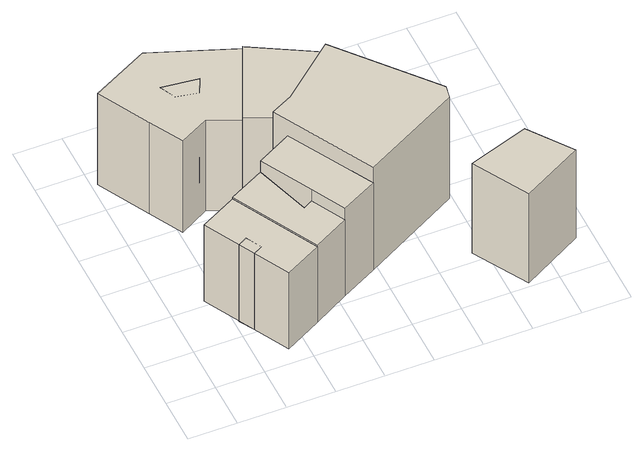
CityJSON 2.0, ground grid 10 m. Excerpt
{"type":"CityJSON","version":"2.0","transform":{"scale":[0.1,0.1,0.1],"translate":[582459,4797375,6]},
"CityObjects":{
"building1":{"type":"Building","children":["building1-1"],"geometry":[{"type":"MultiSurface","lod":"1","boundaries":[[[0,1,2,3]],[[1,4,5,2]],[[4,6,7,5]],[[6,0,3,7]],[[6,4,1,0]]]}]},
"building1-1":{"type":"BuildingPart","attributes":{"name":"8297442_P","measuredHeight":20.3},"parents":["building1"],"geometry":[{"type":"MultiSurface","lod":"2","boundaries":[[[0,1,2,3]],[[1,4,5,2]],[[4,6,7,5]],[[6,0,3,7]],[[8,9,10,11]],[[9,12,13,10]],[[12,14,15,13]],[[14,8,11,15]],[[6,4,1,0],[14,12,9,8]]],"semantics":{"surfaces":[{"type":"WallSurface"},{"type":"RoofSurface"}],"values":[0,0,0,0,0,0,0,0,1]}}]},
"building2":{"type":"Building","children":["building2-1"],"geometry":[{"type":"MultiSurface","lod":"1","boundaries":[[[16,17,18,19]],[[17,20,21,18]],[[20,22,23,21]],[[22,24,25,23]],[[24,26,7,25]],[[26,16,19,7]],[[26,24,22,20,17,16]]]}]},
"building2-1":{"type":"BuildingPart","attributes":{"name":"8297439_P","measuredHeight":20.31},"parents":["building2"],"geometry":[{"type":"MultiSurface","lod":"2","boundaries":[[[16,17,18,19]],[[17,20,21,18]],[[20,22,23,21]],[[22,24,25,23]],[[24,26,7,25]],[[26,16,19,7]],[[26,24,22,20,17,16]]],"semantics":{"surfaces":[{"type":"WallSurface"},{"type":"RoofSurface"}],"values":[0,0,0,0,0,0,1]}}]},
"building3":{"type":"Building","children":["building3-1"],"geometry":[{"type":"MultiSurface","lod":"1","boundaries":[[[27,28,29,30]],[[28,31,32,29]],[[31,33,34,32]],[[33,35,36,34]],[[35,37,38,36]],[[37,39,40,38]],[[39,27,30,40]],[[39,37,35,33,31,28,27]]]}]},
"building3-1":{"type":"BuildingPart","attributes":{"name":"8297409_P","measuredHeight":24.1},"parents":["building3"],"geometry":[{"type":"MultiSurface","lod":"2","boundaries":[[[27,28,29,30]],[[28,31,32,29]],[[31,33,34,32]],[[33,35,36,34]],[[35,37,38,36]],[[37,39,40,38]],[[39,27,30,40]],[[41,42,43,44]],[[42,45,46,43]],[[45,47,48,46]],[[47,41,44,48]],[[39,37,35,33,31,28,27],[47,45,42,41]]],"semantics":{"surfaces":[{"type":"WallSurface"},{"type":"RoofSurface"}],"values":[0,0,0,0,0,0,0,0,0,0,0,1]}}]},
"building4":{"type":"Building","children":["building4-1"],"geometry":[{"type":"MultiSurface","lod":"1","boundaries":[[[49,50,18,23]],[[50,51,52,18]],[[51,53,54,52]],[[53,55,25,54]],[[55,49,23,25]],[[55,53,51,50,49]]]}]},
"building4-1":{"type":"BuildingPart","attributes":{"name":"8297441_P","measuredHeight":23.18},"parents":["building4"],"geometry":[{"type":"MultiSurface","lod":"2","boundaries":[[[49,50,18,23]],[[50,51,52,18]],[[51,53,54,52]],[[53,55,25,54]],[[55,49,23,25]],[[55,53,51,50,49]]],"semantics":{"surfaces":[{"type":"WallSurface"},{"type":"RoofSurface"}],"values":[0,0,0,0,0,1]}}]},
"building5":{"type":"Building","children":["building5-1"],"geometry":[{"type":"MultiSurface","lod":"1","boundaries":[[[56,57,58,59]],[[57,60,36,58]],[[60,61,34,36]],[[61,62,63,34]],[[62,56,59,63]],[[62,61,60,57,56]]]}]},
"building5-1":{"type":"BuildingPart","attributes":{"name":"8297443_P","measuredHeight":24.4},"parents":["building5"],"geometry":[{"type":"MultiSurface","lod":"2","boundaries":[[[56,57,58,59]],[[57,60,36,58]],[[60,61,34,36]],[[61,62,63,34]],[[62,56,59,63]],[[62,61,60,57,56]]],"semantics":{"surfaces":[{"type":"WallSurface"},{"type":"RoofSurface"}],"values":[0,0,0,0,0,1]}}]},
"building6":{"type":"Building","children":["building6-1"],"geometry":[{"type":"MultiSurface","lod":"1","boundaries":[[[64,65,63,66]],[[65,67,68,63]],[[67,69,70,68]],[[69,71,54,70]],[[71,72,73,54]],[[72,64,66,73]],[[72,71,69,67,65,64]]]}]},
"building6-1":{"type":"BuildingPart","attributes":{"name":"8297448_P","measuredHeight":27.05},"parents":["building6"],"geometry":[{"type":"MultiSurface","lod":"2","boundaries":[[[64,65,63,66]],[[65,67,68,63]],[[67,69,70,68]],[[69,71,54,70]],[[71,72,73,54]],[[72,64,66,73]],[[72,71,69,67,65,64]]],"semantics":{"surfaces":[{"type":"WallSurface"},{"type":"RoofSurface"}],"values":[0,0,0,0,0,0,1]}}]},
"building7":{"type":"Building","children":["building7-1"],"geometry":[{"type":"MultiSurface","lod":"1","boundaries":[[[74,75,76,77]],[[75,78,79,76]],[[78,80,81,79]],[[80,74,77,81]],[[80,78,75,74]]]}]},
"building7-1":{"type":"BuildingPart","attributes":{"name":"8297009_P","measuredHeight":23.74},"parents":["building7"],"geometry":[{"type":"MultiSurface","lod":"2","boundaries":[[[74,75,76,77]],[[75,78,79,76]],[[78,80,81,79]],[[80,74,77,81]],[[80,78,75,74]]],"semantics":{"surfaces":[{"type":"WallSurface"},{"type":"RoofSurface"}],"values":[0,0,0,0,1]}}]}
},
"vertices":[
[164,34,207],[70,211,207],[70,211,3],[164,34,3],[146,251,207],[146,251,8],[240,74,207],[240,74,4],
[109,138,207],[126,106,207],[126,106,3],[109,138,2],[145,116,207],[145,116,3],[128,148,207],[128,148,3],
[146,252,210],[220,290,210],[220,290,9],[146,252,8],[257,173,210],[257,173,7],[277,184,210],[277,184,7],[314,114,210],[314,114,6],[240,74,210],
[65,451,256],[8,557,256],[8,557,13],[65,451,12],[127,619,256],[127,619,17],[301,554,256],[301,554,18],[226,386,256],[226,386,13],[163,413,256],[163,413,13],[103,381,256],[103,381,11],
[182,482,256],[197,515,256],[197,515,16],[182,482,15],[120,524,256],[120,524,14],[136,491,256],[136,491,14],
[277,184,240],[220,290,240],[293,329,240],[293,329,12],[389,153,240],[389,153,7],[314,114,240],
[319,380,261],[282,362,261],[282,362,12],[319,380,14],[226,386,261],[301,554,261],[436,479,261],[436,479,16],
[322,382,282],[436,479,282],[322,382,14],[596,288,282],[596,288,13],[591,260,282],[591,260,11],[389,153,282],[276,359,282],[276,359,12],
[572,116,250],[698,158,250],[698,158,13],[572,116,10],[763,69,250],[763,69,14],[637,1,250],[637,1,12]
]}
